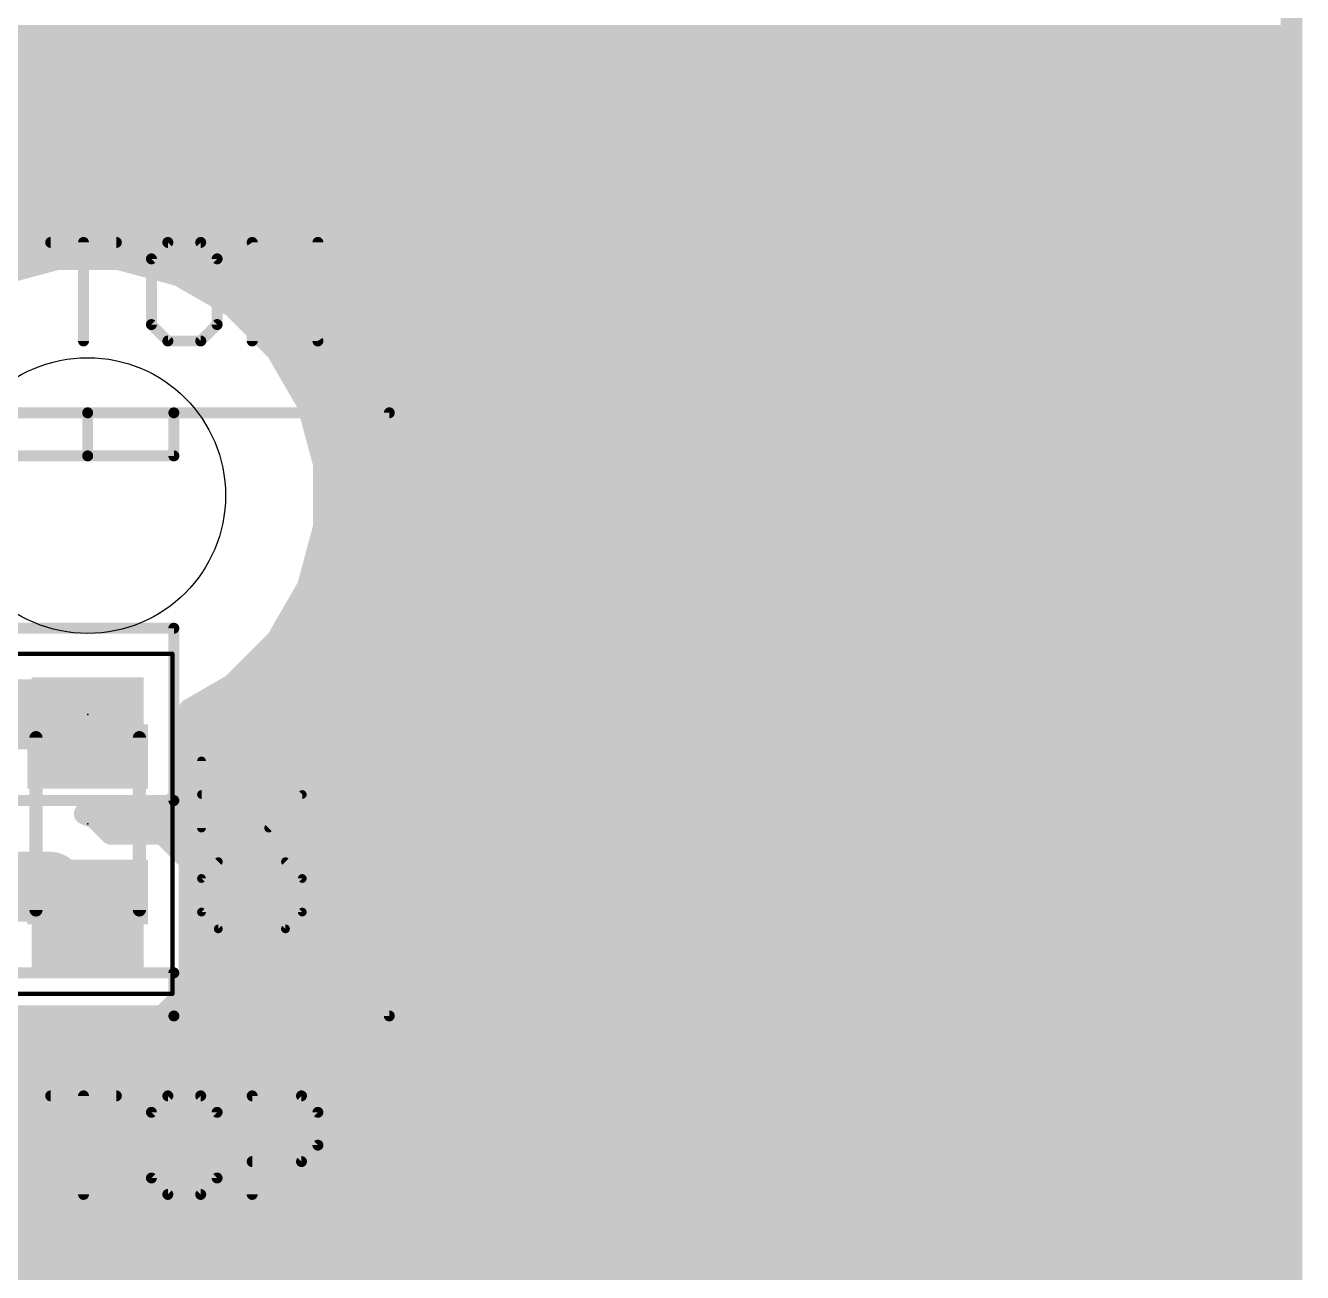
# Model space of a CAD drawing. Extents: x -15.2 to 43.2, y -12.7 to 63.2.
# Drawn here: x 13.25 to 28.07, y 39.24 to 53.71 of the extents above; entities that cross this region are included whole.
import ezdxf

# ---------------------------------------------------------------- set-up
doc = ezdxf.new("R2010")
doc.units = 0
for name, color, linetype in [('16', 175, 'CONTINUOUS'), ('20', 7, 'CONTINUOUS'), ('21', 253, 'CONTINUOUS'), ('23', 7, 'CONTINUOUS'), ('24', 7, 'CONTINUOUS'), ('25', 253, 'CONTINUOUS'), ('26', 253, 'CONTINUOUS'), ('27', 253, 'CONTINUOUS'), ('40', 175, 'CONTINUOUS'), ('52', 253, 'CONTINUOUS')]:
    doc.layers.add(name, color=color, linetype=linetype)

# ---------------------------------------------------------------- blocks, each defined once
blk = doc.blocks.new('RECT')
blk.add_solid([(-0.5, -0.5), (0.5, -0.5), (-0.5, 0.5), (0.5, 0.5)])

msp = doc.modelspace()

# ---------------------------------------------------------------- linework, layer by layer
at = {"layer": '16'}
for points, const_width in [([(27.94, 55.88), (27.94, 0)], 0.254), ([(0, 53.594), (27.94, 53.594)], 0.254), ([(0, 53.34), (27.94, 53.34)], 0.254), ([(0, 53.086), (27.94, 53.086)], 0.254), ([(0, 52.832), (27.94, 52.832)], 0.254), ([(0, 52.578), (27.94, 52.578)], 0.254), ([(0, 52.324), (27.94, 52.324)], 0.254), ([(0, 52.07), (27.94, 52.07)], 0.254), ([(0, 51.816), (27.94, 51.816)], 0.254), ([(0, 51.562), (27.94, 51.562)], 0.254), ([(0, 51.308), (27.94, 51.308)], 0.254), ([(0, 51.054), (27.94, 51.054)], 0.254), ([(13.6089, 51.003), (12.9112, 50.8161)], 0.254), ([(14.3311, 51.003), (13.6089, 51.003)], 0.254), ([(15.0288, 50.8161), (14.3311, 51.003)], 0.254), ([(15.6542, 50.4549), (15.0288, 50.8161)], 0.254), ([(15.0566, 50.8), (27.94, 50.8)], 0.254), ([(15.4965, 50.546), (27.94, 50.546)], 0.254), ([(16.1649, 49.9442), (15.6542, 50.4549)], 0.254), ([(15.8172, 50.292), (27.94, 50.292)], 0.254), ([(16.0712, 50.038), (27.94, 50.038)], 0.254), ([(16.5261, 49.3188), (16.1649, 49.9442)], 0.254), ([(16.2575, 49.784), (27.94, 49.784)], 0.254), ([(16.4041, 49.53), (27.94, 49.53)], 0.254), ([(16.713, 48.6211), (16.5261, 49.3188)], 0.254), ([(16.5375, 49.276), (27.94, 49.276)], 0.254), ([(16.6056, 49.022), (27.94, 49.022)], 0.254), ([(16.6736, 48.768), (27.94, 48.768)], 0.254), ([(16.713, 47.8989), (16.713, 48.6211)], 0.254), ([(16.713, 48.514), (27.94, 48.514)], 0.254), ([(16.713, 48.26), (27.94, 48.26)], 0.254), ([(16.5261, 47.2012), (16.713, 47.8989)], 0.254), ([(16.713, 48.006), (27.94, 48.006)], 0.254), ([(16.6736, 47.752), (27.94, 47.752)], 0.254), ([(16.6056, 47.498), (27.94, 47.498)], 0.254), ([(16.1649, 46.5758), (16.5261, 47.2012)], 0.254), ([(16.5375, 47.244), (27.94, 47.244)], 0.254), ([(16.4041, 46.99), (27.94, 46.99)], 0.254), ([(16.2575, 46.736), (27.94, 46.736)], 0.254), ([(15.6542, 46.0651), (16.1649, 46.5758)], 0.254), ([(16.0712, 46.482), (27.94, 46.482)], 0.254), ([(15.8172, 46.228), (27.94, 46.228)], 0.254), ([(11.4672, 45.72), (13.875, 45.72)], 0.8128), ([(13.875, 45.72), (13.97, 45.625)], 0.8128), ([(15.1534, 45.7759), (15.6542, 46.0651)], 0.254), ([(15.4965, 45.974), (27.94, 45.974)], 0.254), ([(15.1534, 44.8791), (15.1534, 45.7759)], 0.254), ([(15.1534, 45.72), (27.94, 45.72)], 0.254), ([(15.1534, 45.466), (27.94, 45.466)], 0.254), ([(15.1534, 45.212), (27.94, 45.212)], 0.254), ([(15.1534, 44.958), (27.94, 44.958)], 0.254), ([(14.8409, 44.5666), (15.1534, 44.8791)], 0.254), ([(14.9783, 44.704), (27.94, 44.704)], 0.254), ([(14.0574, 44.5167), (13.9369, 44.5666)], 0.254), ([(13.9369, 44.5666), (14.8409, 44.5666)], 0.254), ([(14.2407, 44.3334), (14.0574, 44.5167)], 0.254), ([(14.1241, 44.45), (27.94, 44.45)], 0.254), ([(14.8409, 44.3334), (14.2407, 44.3334)], 0.254), ([(15.1534, 44.0209), (14.8409, 44.3334)], 0.254), ([(14.9783, 44.196), (27.94, 44.196)], 0.254), ([(11.4672, 43.72), (13.525, 43.72)], 0.8128), ([(13.525, 43.72), (13.97, 43.275)], 0.8128), ([(15.1534, 42.5291), (15.1534, 44.0209)], 0.254), ([(15.1534, 43.942), (27.94, 43.942)], 0.254), ([(15.1534, 43.688), (27.94, 43.688)], 0.254), ([(15.1534, 43.434), (27.94, 43.434)], 0.254), ([(15.1534, 43.18), (27.94, 43.18)], 0.254), ([(15.1534, 42.926), (27.94, 42.926)], 0.254), ([(15.1534, 42.672), (27.94, 42.672)], 0.254), ([(14.8409, 42.2166), (15.1534, 42.5291)], 0.254), ([(15.0423, 42.418), (27.94, 42.418)], 0.254), ([(7.9331, 42.164), (27.94, 42.164)], 0.254), ([(13.0991, 42.2166), (14.8409, 42.2166)], 0.254), ([(7.6791, 41.91), (27.94, 41.91)], 0.254), ([(7.4251, 41.656), (27.94, 41.656)], 0.254), ([(7.1711, 41.402), (27.94, 41.402)], 0.254), ([(6.9171, 41.148), (27.94, 41.148)], 0.254), ([(6.6631, 40.894), (27.94, 40.894)], 0.254), ([(6.4091, 40.64), (27.94, 40.64)], 0.254), ([(6.1551, 40.386), (27.94, 40.386)], 0.254), ([(6.0198, 40.132), (27.94, 40.132)], 0.254), ([(6.0198, 39.878), (27.94, 39.878)], 0.254), ([(6.0198, 39.624), (27.94, 39.624)], 0.254), ([(6.0198, 39.37), (27.94, 39.37)], 0.254), ([(6.0198, 39.116), (27.94, 39.116)], 0.254)]:
    msp.add_lwpolyline(points, dxfattribs=dict(at, const_width=const_width))
for points, const_width in [([(27.94, 53.5305, 1), (27.94, 53.6575)], 0.127), ([(27.94, 53.2765, 1), (27.94, 53.4035)], 0.127), ([(27.94, 53.0225, 1), (27.94, 53.1495)], 0.127), ([(27.94, 52.7685, 1), (27.94, 52.8955)], 0.127), ([(27.94, 52.5145, 1), (27.94, 52.6415)], 0.127), ([(27.94, 52.2605, 1), (27.94, 52.3875)], 0.127), ([(27.94, 52.0065, 1), (27.94, 52.1335)], 0.127), ([(27.94, 51.7525, 1), (27.94, 51.8795)], 0.127), ([(27.94, 51.4985, 1), (27.94, 51.6255)], 0.127), ([(27.94, 51.2445, 1), (27.94, 51.3715)], 0.127), ([(13.6089, 51.0665, 1), (13.6089, 50.9395)], 0.127), ([(13.6253, 50.9417, 1), (13.5924, 51.0643)], 0.127), ([(14.3476, 51.0643, 1), (14.3147, 50.9417)], 0.127), ([(14.3311, 50.9395, 1), (14.3311, 51.0665)], 0.127), ([(27.94, 50.9905, 1), (27.94, 51.1175)], 0.127), ([(15.0605, 50.8711, 1), (14.997, 50.7611)], 0.127), ([(15.0566, 50.8635, 1), (15.0566, 50.7365)], 0.127), ([(15.0123, 50.7547, 1), (15.0452, 50.8774)], 0.127), ([(27.94, 50.7365, 1), (27.94, 50.8635)], 0.127), ([(15.4965, 50.6095, 1), (15.4965, 50.4825)], 0.127), ([(15.6991, 50.4998, 1), (15.6093, 50.41)], 0.127), ([(15.6225, 50.4, 1), (15.686, 50.5099)], 0.127), ([(27.94, 50.4825, 1), (27.94, 50.6095)], 0.127), ([(15.8172, 50.3555, 1), (15.8172, 50.2285)], 0.127), ([(27.94, 50.2285, 1), (27.94, 50.3555)], 0.127), ([(16.0712, 50.1015, 1), (16.0712, 49.9745)], 0.127), ([(27.94, 49.9745, 1), (27.94, 50.1015)], 0.127), ([(16.2199, 49.976, 1), (16.11, 49.9125)], 0.127), ([(16.12, 49.8993, 1), (16.2098, 49.9891)], 0.127), ([(16.2575, 49.8475, 1), (16.2575, 49.7205)], 0.127), ([(27.94, 49.7205, 1), (27.94, 49.8475)], 0.127), ([(16.4041, 49.5935, 1), (16.4041, 49.4665)], 0.127), ([(27.94, 49.4665, 1), (27.94, 49.5935)], 0.127), ([(16.5874, 49.3352, 1), (16.4647, 49.3023)], 0.127), ([(16.4711, 49.287, 1), (16.5811, 49.3505)], 0.127), ([(16.5375, 49.3395, 1), (16.5375, 49.2125)], 0.127), ([(27.94, 49.2125, 1), (27.94, 49.3395)], 0.127), ([(16.6056, 49.0855, 1), (16.6056, 48.9585)], 0.127), ([(27.94, 48.9585, 1), (27.94, 49.0855)], 0.127), ([(16.6736, 48.8315, 1), (16.6736, 48.7045)], 0.127), ([(27.94, 48.7045, 1), (27.94, 48.8315)], 0.127), ([(16.7765, 48.6211, 1), (16.6495, 48.6211)], 0.127), ([(16.713, 48.5775, 1), (16.713, 48.4505)], 0.127), ([(16.6517, 48.6047, 1), (16.7743, 48.6376)], 0.127), ([(27.94, 48.4505, 1), (27.94, 48.5775)], 0.127), ([(16.713, 48.3235, 1), (16.713, 48.1965)], 0.127), ([(27.94, 48.1965, 1), (27.94, 48.3235)], 0.127), ([(16.713, 48.0695, 1), (16.713, 47.9425)], 0.127), ([(16.7743, 47.8824, 1), (16.6517, 47.9153)], 0.127), ([(27.94, 47.9425, 1), (27.94, 48.0695)], 0.127), ([(16.6736, 47.8155, 1), (16.6736, 47.6885)], 0.127), ([(16.6495, 47.8989, 1), (16.7765, 47.8989)], 0.127), ([(27.94, 47.6885, 1), (27.94, 47.8155)], 0.127), ([(16.6056, 47.5615, 1), (16.6056, 47.4345)], 0.127), ([(27.94, 47.4345, 1), (27.94, 47.5615)], 0.127), ([(16.4647, 47.2177, 1), (16.5874, 47.1848)], 0.127), ([(16.5811, 47.1695, 1), (16.4711, 47.233)], 0.127), ([(16.5375, 47.3075, 1), (16.5375, 47.1805)], 0.127), ([(27.94, 47.1805, 1), (27.94, 47.3075)], 0.127), ([(16.4041, 47.0535, 1), (16.4041, 46.9265)], 0.127), ([(27.94, 46.9265, 1), (27.94, 47.0535)], 0.127), ([(16.2575, 46.7995, 1), (16.2575, 46.6725)], 0.127), ([(27.94, 46.6725, 1), (27.94, 46.7995)], 0.127), ([(16.2098, 46.5309, 1), (16.12, 46.6207)], 0.127), ([(16.0712, 46.5455, 1), (16.0712, 46.4185)], 0.127), ([(16.11, 46.6075, 1), (16.2199, 46.544)], 0.127), ([(27.94, 46.4185, 1), (27.94, 46.5455)], 0.127), ([(15.8172, 46.2915, 1), (15.8172, 46.1645)], 0.127), ([(27.94, 46.1645, 1), (27.94, 46.2915)], 0.127), ([(14.0187, 45.8637, 1), (13.7313, 45.5763)], 0.4064), ([(13.875, 45.5168, 1), (13.875, 45.9232)], 0.4064), ([(15.4965, 46.0375, 1), (15.4965, 45.9105)], 0.127), ([(15.6093, 46.11, 1), (15.6991, 46.0202)], 0.127), ([(15.686, 46.0101, 1), (15.6225, 46.12)], 0.127), ([(27.94, 45.9105, 1), (27.94, 46.0375)], 0.127), ([(13.8263, 45.4813, 1), (14.1137, 45.7687)], 0.4064), ([(15.1216, 45.8309, 1), (15.1851, 45.7209)], 0.127), ([(15.2169, 45.7759, 1), (15.0899, 45.7759)], 0.127), ([(15.1534, 45.7835, 1), (15.1534, 45.6565)], 0.127), ([(27.94, 45.6565, 1), (27.94, 45.7835)], 0.127), ([(15.1534, 45.5295, 1), (15.1534, 45.4025)], 0.127), ([(27.94, 45.4025, 1), (27.94, 45.5295)], 0.127), ([(15.1534, 45.2755, 1), (15.1534, 45.1485)], 0.127), ([(27.94, 45.1485, 1), (27.94, 45.2755)], 0.127), ([(15.1534, 45.0215, 1), (15.1534, 44.8945)], 0.127), ([(27.94, 44.8945, 1), (27.94, 45.0215)], 0.127), ([(15.0899, 44.8791, 1), (15.2169, 44.8791)], 0.127), ([(15.1983, 44.8342, 1), (15.1085, 44.924)], 0.127), ([(14.9783, 44.7675, 1), (14.9783, 44.6405)], 0.127), ([(27.94, 44.6405, 1), (27.94, 44.7675)], 0.127), ([(13.9612, 44.6253, 1), (13.9126, 44.5079)], 0.127), ([(13.9369, 44.6301, 1), (13.9369, 44.5031)], 0.127), ([(14.1023, 44.5616, 1), (14.0125, 44.4718)], 0.127), ([(14.0331, 44.4581, 1), (14.0817, 44.5754)], 0.127), ([(14.796, 44.6115, 1), (14.8858, 44.5217)], 0.127), ([(14.8409, 44.5031, 1), (14.8409, 44.6301)], 0.127), ([(14.1241, 44.5135, 1), (14.1241, 44.3865)], 0.127), ([(14.2407, 44.3969, 1), (14.2407, 44.2699)], 0.127), ([(14.8858, 44.3783, 1), (14.796, 44.2885)], 0.127), ([(14.8409, 44.2699, 1), (14.8409, 44.3969)], 0.127), ([(27.94, 44.3865, 1), (27.94, 44.5135)], 0.127), ([(14.1958, 44.2885, 1), (14.2856, 44.3783)], 0.127), ([(14.9783, 44.2595, 1), (14.9783, 44.1325)], 0.127), ([(27.94, 44.1325, 1), (27.94, 44.2595)], 0.127), ([(13.6687, 43.8637, 1), (13.3813, 43.5763)], 0.4064), ([(13.525, 43.5168, 1), (13.525, 43.9232)], 0.4064), ([(15.2169, 44.0209, 1), (15.0899, 44.0209)], 0.127), ([(15.1534, 44.0055, 1), (15.1534, 43.8785)], 0.127), ([(15.1085, 43.976, 1), (15.1983, 44.0658)], 0.127), ([(27.94, 43.8785, 1), (27.94, 44.0055)], 0.127), ([(15.1534, 43.7515, 1), (15.1534, 43.6245)], 0.127), ([(27.94, 43.6245, 1), (27.94, 43.7515)], 0.127), ([(13.8263, 43.1313, 1), (14.1137, 43.4187)], 0.4064), ([(15.1534, 43.4975, 1), (15.1534, 43.3705)], 0.127), ([(27.94, 43.3705, 1), (27.94, 43.4975)], 0.127), ([(15.1534, 43.2435, 1), (15.1534, 43.1165)], 0.127), ([(27.94, 43.1165, 1), (27.94, 43.2435)], 0.127), ([(15.1534, 42.9895, 1), (15.1534, 42.8625)], 0.127), ([(27.94, 42.8625, 1), (27.94, 42.9895)], 0.127), ([(15.1534, 42.7355, 1), (15.1534, 42.6085)], 0.127), ([(27.94, 42.6085, 1), (27.94, 42.7355)], 0.127), ([(15.0423, 42.4815, 1), (15.0423, 42.3545)], 0.127), ([(15.0899, 42.5291, 1), (15.2169, 42.5291)], 0.127), ([(15.1983, 42.4842, 1), (15.1085, 42.574)], 0.127), ([(27.94, 42.3545, 1), (27.94, 42.4815)], 0.127), ([(14.796, 42.2615, 1), (14.8858, 42.1717)], 0.127), ([(14.8409, 42.1531, 1), (14.8409, 42.2801)], 0.127), ([(27.94, 42.1005, 1), (27.94, 42.2275)], 0.127), ([(27.94, 41.8465, 1), (27.94, 41.9735)], 0.127), ([(27.94, 41.5925, 1), (27.94, 41.7195)], 0.127), ([(27.94, 41.3385, 1), (27.94, 41.4655)], 0.127), ([(27.94, 41.0845, 1), (27.94, 41.2115)], 0.127), ([(27.94, 40.8305, 1), (27.94, 40.9575)], 0.127), ([(27.94, 40.5765, 1), (27.94, 40.7035)], 0.127), ([(27.94, 40.3225, 1), (27.94, 40.4495)], 0.127), ([(27.94, 40.0685, 1), (27.94, 40.1955)], 0.127), ([(27.94, 39.8145, 1), (27.94, 39.9415)], 0.127), ([(27.94, 39.5605, 1), (27.94, 39.6875)], 0.127), ([(27.94, 39.3065, 1), (27.94, 39.4335)], 0.127), ([(27.94, 39.0525, 1), (27.94, 39.1795)], 0.127)]:
    msp.add_lwpolyline(points, format="xyb", dxfattribs=dict(at, const_width=const_width))
at = {"layer": '20'}
msp.add_circle((13.97, 48.26), 1.6, dxfattribs=at)
at = {"layer": '21'}
for points, const_width in [([(13.97, 37.795, 1), (13.97, 53.645, 1), (13.97, 37.795)], 0.127), ([(13.97, 38.895, 1), (13.97, 52.545, 1), (13.97, 38.895)], 0.127), ([(13.97, 49.2518, 1), (13.97, 49.1882)], 0.0635), ([(14.0018, 49.22, 1), (13.9383, 49.22)], 0.0635), ([(13.97, 49.1882, 1), (13.97, 49.2518)], 0.0635), ([(14.97, 49.2518, 1), (14.97, 49.1882)], 0.0635), ([(15.0018, 49.22, 1), (14.9383, 49.22)], 0.0635), ([(14.97, 49.1882, 1), (14.97, 49.2518)], 0.0635), ([(17.5018, 49.22, 1), (17.4383, 49.22)], 0.0635), ([(17.47, 49.1882, 1), (17.47, 49.2518)], 0.0635), ([(13.97, 48.7518, 1), (13.97, 48.6882)], 0.0635), ([(13.97, 48.6882, 1), (13.97, 48.7518)], 0.0635), ([(14.97, 48.6882, 1), (14.97, 48.7518)], 0.0635), ([(13.9383, 48.72, 1), (14.0018, 48.72)], 0.0635), ([(14.9383, 48.72, 1), (15.0018, 48.72)], 0.0635), ([(15.0018, 46.72, 1), (14.9383, 46.72)], 0.0635), ([(14.97, 46.6882, 1), (14.97, 46.7518)], 0.0635), ([(14.9383, 44.72, 1), (15.0018, 44.72)], 0.0635), ([(14.97, 44.6882, 1), (14.97, 44.7518)], 0.0635), ([(15.0018, 42.72, 1), (14.9383, 42.72)], 0.0635), ([(14.97, 42.6882, 1), (14.97, 42.7518)], 0.0635), ([(14.97, 42.2518, 1), (14.97, 42.1882)], 0.0635), ([(14.9383, 42.22, 1), (15.0018, 42.22)], 0.0635), ([(14.97, 42.1882, 1), (14.97, 42.2518)], 0.0635), ([(17.4383, 42.22, 1), (17.5018, 42.22)], 0.0635), ([(17.47, 42.1882, 1), (17.47, 42.2518)], 0.0635)]:
    msp.add_lwpolyline(points, format="xyb", dxfattribs=dict(at, const_width=const_width))
at = {"layer": '21', "const_width": 0.127}
for points in [[(12.97, 49.22), (13.97, 49.22)], [(13.97, 49.22), (14.97, 49.22)], [(13.97, 48.72), (13.97, 49.22)], [(14.97, 49.22), (17.47, 49.22)], [(14.97, 49.22), (14.97, 48.72)], [(17.47, 49.22), (17.47, 42.22)], [(13.97, 48.72), (12.97, 48.72)], [(14.97, 48.72), (13.97, 48.72)], [(12.97, 46.72), (14.97, 46.72)], [(14.97, 46.72), (14.97, 44.72)], [(14.97, 44.72), (12.97, 44.72)], [(14.97, 42.72), (12.97, 42.72)], [(14.97, 42.22), (14.97, 42.72)], [(14.97, 42.22), (12.97, 42.22)], [(17.47, 42.22), (14.97, 42.22)]]:
    msp.add_lwpolyline(points, dxfattribs=at)
at = {"layer": '23'}
msp.add_point((13.97, 45.72), dxfattribs=at)
at = {"layer": '24'}
msp.add_point((13.97, 44.45), dxfattribs=at)
at = {"layer": '25', "const_width": 0.127}
for points in [[(13.5403, 41.2925), (14.3029, 41.2925)], [(13.9216, 40.1485), (13.9216, 41.2925)], [(14.9004, 41.2925), (14.7097, 41.1018)], [(15.2817, 41.2925), (14.9004, 41.2925)], [(15.4723, 41.1018), (15.2817, 41.2925)], [(15.8791, 40.1485), (15.8791, 41.2925)], [(15.8791, 41.2925), (16.4511, 41.2925)], [(16.4511, 41.2925), (16.6417, 41.1018)], [(14.7097, 41.1018), (14.7097, 40.3392)], [(15.4723, 40.3392), (15.4723, 41.1018)], [(16.6417, 41.1018), (16.6417, 40.7205)], [(16.6417, 40.7205), (16.4511, 40.5298)], [(16.4511, 40.5298), (15.8791, 40.5298)], [(14.7097, 40.3392), (14.9004, 40.1485)], [(15.2817, 40.1485), (15.4723, 40.3392)], [(14.9004, 40.1485), (15.2817, 40.1485)]]:
    msp.add_lwpolyline(points, dxfattribs=at)
at = {"layer": '25', "const_width": 0.0635}
for points in [[(13.5403, 41.3242, 1), (13.5403, 41.2607)], [(13.9534, 41.2925, 1), (13.8899, 41.2925)], [(14.3029, 41.2607, 1), (14.3029, 41.3242)], [(14.9004, 41.3242, 1), (14.9004, 41.2607)], [(14.9228, 41.27, 1), (14.8779, 41.3149)], [(15.3041, 41.3149, 1), (15.2592, 41.27)], [(15.2817, 41.2607, 1), (15.2817, 41.3242)], [(15.9108, 41.2925, 1), (15.8473, 41.2925)], [(15.8791, 41.3242, 1), (15.8791, 41.2607)], [(16.4735, 41.3149, 1), (16.4286, 41.27)], [(16.4511, 41.2607, 1), (16.4511, 41.3242)], [(14.7414, 41.1018, 1), (14.6779, 41.1018)], [(14.6872, 41.1243, 1), (14.7321, 41.0794)], [(15.5041, 41.1018, 1), (15.4406, 41.1018)], [(15.4499, 41.0794, 1), (15.4948, 41.1243)], [(16.6735, 41.1018, 1), (16.61, 41.1018)], [(16.6193, 41.0794, 1), (16.6642, 41.1243)], [(16.61, 40.7205, 1), (16.6735, 40.7205)], [(16.6642, 40.698, 1), (16.6193, 40.7429)], [(15.8791, 40.5616, 1), (15.8791, 40.4981)], [(16.4286, 40.5523, 1), (16.4735, 40.5074)], [(16.4511, 40.4981, 1), (16.4511, 40.5616)], [(14.6779, 40.3392, 1), (14.7414, 40.3392)], [(14.7321, 40.3616, 1), (14.6872, 40.3167)], [(15.4406, 40.3392, 1), (15.5041, 40.3392)], [(15.4948, 40.3167, 1), (15.4499, 40.3616)], [(13.8899, 40.1485, 1), (13.9534, 40.1485)], [(14.9004, 40.1803, 1), (14.9004, 40.1167)], [(14.8779, 40.126, 1), (14.9228, 40.171)], [(15.2592, 40.171, 1), (15.3041, 40.126)], [(15.2817, 40.1167, 1), (15.2817, 40.1803)], [(15.8473, 40.1485, 1), (15.9108, 40.1485)]]:
    msp.add_lwpolyline(points, format="xyb", dxfattribs=at)
at = {"layer": '26', "const_width": 0.1016}
for points in [[(15.2908, 44.4002), (15.2908, 45.1798)], [(16.4602, 44.79), (15.2908, 44.79)], [(16.0704, 44.4002), (16.4602, 44.79)], [(15.2908, 43.8155), (15.4857, 44.0104)], [(16.2653, 44.0104), (16.4602, 43.8155)], [(15.2908, 43.4257), (15.2908, 43.8155)], [(16.4602, 43.8155), (16.4602, 43.4257)], [(15.4857, 43.2308), (15.2908, 43.4257)], [(16.4602, 43.4257), (16.2653, 43.2308)], [(16.2653, 43.2308), (15.4857, 43.2308)]]:
    msp.add_lwpolyline(points, dxfattribs=at)
at = {"layer": '26', "const_width": 0.0508}
for points in [[(15.3162, 45.1798, 1), (15.2654, 45.1798)], [(15.2908, 44.8154, 1), (15.2908, 44.7646)], [(16.4782, 44.772, 1), (16.4422, 44.808)], [(16.4602, 44.7646, 1), (16.4602, 44.8154)], [(15.2654, 44.4002, 1), (15.3162, 44.4002)], [(16.0524, 44.4182, 1), (16.0884, 44.3822)], [(15.5037, 43.9924, 1), (15.4677, 44.0284)], [(16.2833, 44.0284, 1), (16.2473, 43.9924)], [(15.3162, 43.8155, 1), (15.2654, 43.8155)], [(16.4856, 43.8155, 1), (16.4348, 43.8155)], [(15.2728, 43.8335, 1), (15.3088, 43.7975)], [(16.4422, 43.7975, 1), (16.4782, 43.8335)], [(15.3088, 43.4437, 1), (15.2728, 43.4077)], [(15.2654, 43.4257, 1), (15.3162, 43.4257)], [(16.4348, 43.4257, 1), (16.4856, 43.4257)], [(16.4782, 43.4077, 1), (16.4422, 43.4437)], [(15.4857, 43.2562, 1), (15.4857, 43.2054)], [(15.4677, 43.2128, 1), (15.5037, 43.2488)], [(16.2473, 43.2488, 1), (16.2833, 43.2128)], [(16.2653, 43.2054, 1), (16.2653, 43.2562)]]:
    msp.add_lwpolyline(points, format="xyb", dxfattribs=at)
at = {"layer": '27', "const_width": 0.127}
for points in [[(13.5403, 51.1975), (14.3029, 51.1975)], [(13.9216, 50.0535), (13.9216, 51.1975)], [(14.9003, 51.1975), (14.7097, 51.0068)], [(15.2817, 51.1975), (14.9003, 51.1975)], [(15.4723, 51.0068), (15.2817, 51.1975)], [(15.8791, 50.0535), (15.8791, 51.1975)], [(15.8791, 51.1975), (16.6417, 50.0535)], [(16.6417, 50.0535), (16.6417, 51.1975)], [(14.7097, 51.0068), (14.7097, 50.2442)], [(15.4723, 50.2442), (15.4723, 51.0068)], [(14.7097, 50.2442), (14.9003, 50.0535)], [(15.2817, 50.0535), (15.4723, 50.2442)], [(14.9003, 50.0535), (15.2817, 50.0535)]]:
    msp.add_lwpolyline(points, dxfattribs=at)
at = {"layer": '27', "const_width": 0.0635}
for points in [[(13.5403, 51.2292, 1), (13.5403, 51.1657)], [(13.9533, 51.1975, 1), (13.8898, 51.1975)], [(14.3029, 51.1657, 1), (14.3029, 51.2292)], [(14.9003, 51.2292, 1), (14.9003, 51.1657)], [(14.9228, 51.175, 1), (14.8779, 51.2199)], [(15.3041, 51.2199, 1), (15.2592, 51.175)], [(15.2817, 51.1657, 1), (15.2817, 51.2292)], [(15.9108, 51.1975, 1), (15.8473, 51.1975)], [(15.9055, 51.2151, 1), (15.8526, 51.1799)], [(16.6735, 51.1975, 1), (16.61, 51.1975)], [(14.7414, 51.0068, 1), (14.6779, 51.0068)], [(14.6872, 51.0293, 1), (14.7321, 50.9844)], [(15.5041, 51.0068, 1), (15.4406, 51.0068)], [(15.4499, 50.9844, 1), (15.4948, 51.0293)], [(14.6779, 50.2442, 1), (14.7414, 50.2442)], [(14.7321, 50.2666, 1), (14.6872, 50.2217)], [(15.4406, 50.2442, 1), (15.5041, 50.2442)], [(15.4948, 50.2217, 1), (15.4499, 50.2666)], [(14.9003, 50.0853, 1), (14.9003, 50.0217)], [(14.8779, 50.031, 1), (14.9228, 50.076)], [(15.2592, 50.076, 1), (15.3041, 50.031)], [(15.2817, 50.0217, 1), (15.2817, 50.0853)], [(16.6153, 50.0359, 1), (16.6681, 50.0711)], [(13.8898, 50.0535, 1), (13.9533, 50.0535)], [(15.8473, 50.0535, 1), (15.9108, 50.0535)], [(16.61, 50.0535, 1), (16.6735, 50.0535)]]:
    msp.add_lwpolyline(points, format="xyb", dxfattribs=at)
at = {"layer": '40', "const_width": 0.0508}
for points in [[(14.953, 46.423), (12.987, 46.423)], [(14.953, 42.477), (14.953, 46.423)], [(12.987, 42.477), (14.953, 42.477)]]:
    msp.add_lwpolyline(points, dxfattribs=at)
at = {"layer": '40', "const_width": 0.0254}
for points in [[(14.9657, 46.423, 1), (14.9403, 46.423)], [(14.953, 46.4103, 1), (14.953, 46.4357)], [(14.9403, 42.477, 1), (14.9657, 42.477)], [(14.953, 42.4643, 1), (14.953, 42.4897)]]:
    msp.add_lwpolyline(points, format="xyb", dxfattribs=at)
at = {"layer": '52', "const_width": 0.1524}
for points in [[(13.37, 43.45), (13.37, 45.45)], [(14.57, 43.45), (14.57, 45.45)]]:
    msp.add_lwpolyline(points, dxfattribs=at)
at = {"layer": '52', "const_width": 0.0762}
for points in [[(13.4081, 45.45, 1), (13.3319, 45.45)], [(14.6081, 45.45, 1), (14.5319, 45.45)], [(13.3319, 43.45, 1), (13.4081, 43.45)], [(14.5319, 43.45, 1), (14.6081, 43.45)]]:
    msp.add_lwpolyline(points, format="xyb", dxfattribs=at)

# ---------------------------------------------------------------- block references
at = {"layer": '16', "xscale": 1.05, "yscale": 1.3, "rotation": 90}
for p in [(13.97, 45.625), (13.97, 43.275)]:
    msp.add_blockref('RECT', p, dxfattribs=at)
at = {"layer": '52', "xscale": 0.75, "yscale": 1.4, "rotation": 90}
for p in [(13.9715, 45.2314), (13.9715, 43.6582)]:
    msp.add_blockref('RECT', p, dxfattribs=at)

doc.saveas('drawing.dxf')
